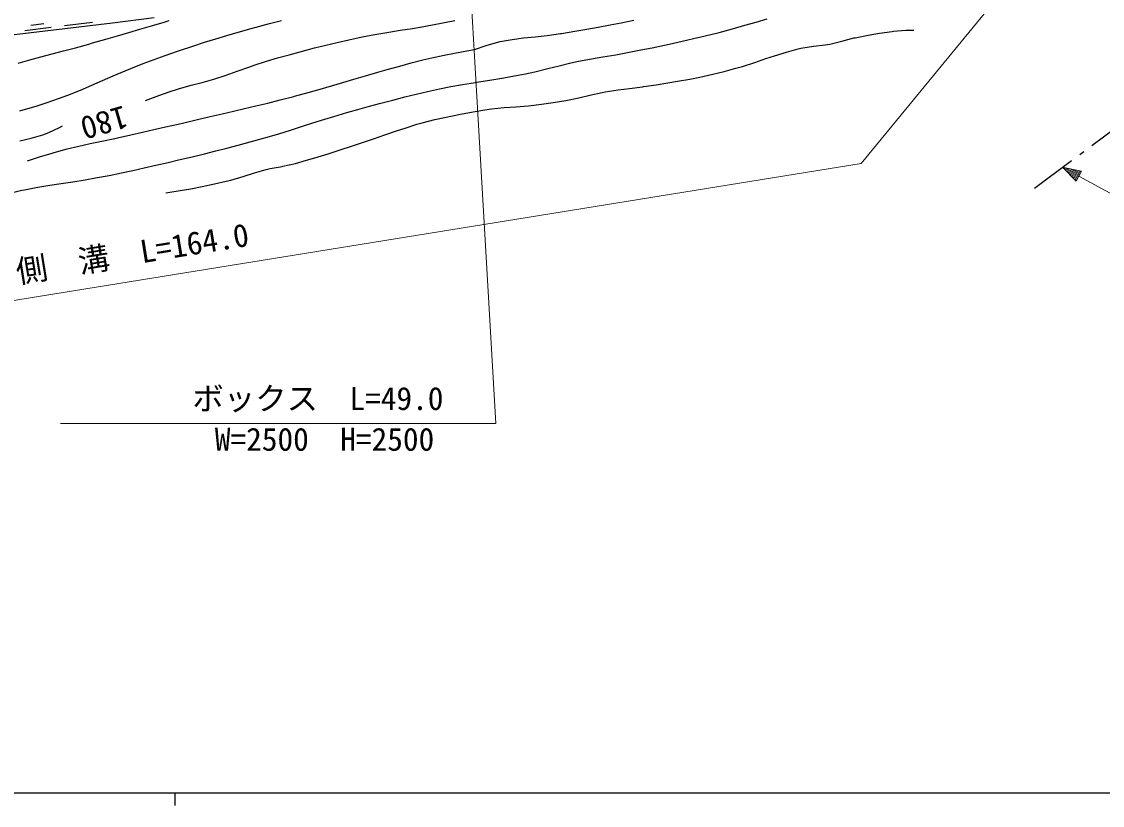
# Model space of a CAD drawing. Units: millimetres, scale not verified. Extents: x 40000 to 680000, y 20000 to 380000.
# Drawn here: x 155808 to 241820, y 204000 to 266428 of the extents above; entities that cross this region are included whole.
import ezdxf
from ezdxf.enums import TextEntityAlignment as Align

# ---------------------------------------------------------------- set-up
doc = ezdxf.new("R2010")
doc.units = ezdxf.units.MM
doc.header["$LTSCALE"] = 1000
for name, color, linetype, lineweight in [('M-BGD', 7, 'Continuous', 25), ('M-STR-HTXT', 7, 'Continuous', 13), ('M-TTL-BAND', 7, 'Continuous', 25)]:
    doc.layers.add(name, color=color, linetype=linetype, lineweight=lineweight)
doc.styles.add('ＭＳ ゴシック', font='')
doc.styles.get('ＭＳ ゴシック').set_extended_font_data('MS Gothic')

msp = doc.modelspace()

# ---------------------------------------------------------------- linework, layer by layer
at = {"layer": 'M-BGD'}
for p, q in [((163052, 266333), (166354, 266757)), ((153823, 265233), (163052, 266333)), ((158157, 265960), (156055, 265704)), ((157589, 266247), (156538, 266119)), ((161462, 266363), (159220, 266090)), ((240978, 256570), (244992, 259552)), ((240015, 255854), (240336, 256093)), ((236408, 253174), (239373, 255377))]:
    msp.add_line(p, q, dxfattribs=at)
for points in [[(192008, 261592), (193234, 261790), (194185, 261948), (195021, 262099), (195899, 262274), (196665, 262439), (197689, 262682), (198586, 262917), (199517, 263149), (200136, 263285), (201156, 263475), (202067, 263618), (203088, 263791), (203099, 263793), (204152, 263990), (205078, 264168), (205985, 264350), (206980, 264562), (207333, 264640), (208374, 264869), (209289, 265073), (210196, 265287), (211213, 265545), (211312, 265571), (212382, 265860), (213353, 266132), (214259, 266393), (215139, 266650)], [(155531, 263124), (156452, 263378), (157342, 263616), (158228, 263851), (159140, 264092), (160105, 264352), (161152, 264642), (161443, 264725), (162500, 265026), (163450, 265300), (164340, 265560), (165222, 265819), (166144, 266091), (167155, 266389), (167539, 266503)], [(155673, 259311), (155940, 259391), (156953, 259699), (157839, 259982), (158735, 260294), (159496, 260576), (160507, 260975), (161397, 261353), (162236, 261725), (163093, 262105), (164038, 262507), (164491, 262693), (165484, 263086), (166361, 263419), (167236, 263735), (168219, 264075), (168386, 264132), (169428, 264483), (170367, 264789), (171253, 265068), (172132, 265332), (173054, 265598), (174067, 265881), (174482, 265995), (175541, 266275), (176495, 266511)], [(165677, 260153), (166740, 260555), (167552, 260842), (168301, 261084), (169295, 261366), (170190, 261591), (171095, 261846), (172092, 262172), (172964, 262480), (173886, 262804), (174313, 262947), (175298, 263264), (176183, 263532), (177107, 263793), (178164, 264083), (179114, 264335), (180011, 264561), (180908, 264774), (181859, 264986), (182917, 265209), (183033, 265233), (184088, 265435), (185023, 265592), (185932, 265734), (186911, 265890), (187521, 265995), (188499, 266170), (189341, 266329), (190274, 266517)], [(191839, 264217), (192777, 264531), (192855, 264555), (193899, 264835), (194850, 265014), (195758, 265131), (196670, 265221), (197634, 265323), (198699, 265473), (198781, 265487), (199846, 265666), (200787, 265826), (201691, 265985), (202645, 266162), (203523, 266333), (204528, 266545)], [(167285, 252787), (168423, 252972), (169271, 253120), (170164, 253295), (171158, 253495), (172084, 253707), (172450, 253803), (173452, 254097), (174331, 254378), (175283, 254656), (175583, 254734), (176556, 254894), (176599, 254903), (177596, 255139), (178493, 255388), (179139, 255581), (180199, 255906), (181160, 256213), (182057, 256510), (182926, 256804), (183800, 257103), (184717, 257415), (185710, 257747), (186335, 257951), (187268, 258251), (187690, 258375), (188698, 258635), (189600, 258827), (190596, 259023), (190738, 259052), (191739, 259249), (192665, 259402), (193193, 259475), (194223, 259580), (195143, 259641), (196157, 259729), (197187, 259851), (198102, 259980), (199120, 260153), (200141, 260363), (201037, 260577), (202015, 260786), (202253, 260830), (203280, 260991), (204195, 261107), (205209, 261240), (205301, 261253), (206319, 261403), (207236, 261545), (208010, 261677), (208987, 261849), (209788, 262015), (210814, 262247), (211715, 262462), (212651, 262711), (213175, 262862), (214150, 263178), (215026, 263486), (215715, 263709), (216679, 264004), (217611, 264252), (217831, 264301), (218825, 264459), (219764, 264575), (220117, 264640), (221090, 264878), (222038, 265123), (222149, 265148), (223168, 265360), (224078, 265517), (225090, 265644), (225197, 265656), (226172, 265733), (226552, 265741), (226806, 265741)], [(156279, 255327), (157308, 255674), (158160, 255934), (158395, 256004), (159438, 256295), (160372, 256520), (161268, 256713), (162197, 256904), (163229, 257127), (163433, 257173), (164495, 257414), (165440, 257626), (166336, 257827), (167251, 258035), (168254, 258265), (168725, 258375), (169814, 258628), (170818, 258860), (171760, 259078), (172665, 259288), (173556, 259497), (174457, 259714), (175393, 259944), (176387, 260195), (177465, 260474), (177530, 260491), (178602, 260780), (179574, 261054), (180482, 261320), (181361, 261582), (182245, 261847), (183170, 262120), (184169, 262406), (184896, 262608), (185915, 262889), (186811, 263134), (187735, 263370), (188452, 263539), (189425, 263756), (190259, 263926), (191253, 264111), (191839, 264217)], [(154858, 252763), (155837, 253000), (156025, 253041), (157095, 253250), (158055, 253409), (158965, 253542), (159883, 253673), (160868, 253826), (161697, 253972), (162781, 254179), (163756, 254375), (164669, 254569), (165564, 254769), (166484, 254981), (167474, 255215), (168301, 255411), (169378, 255668), (170353, 255903), (171265, 256128), (172152, 256353), (173055, 256589), (174010, 256847), (175056, 257137), (175244, 257189), (176291, 257495), (177220, 257785), (178095, 258070), (178979, 258359), (179936, 258662), (180663, 258883), (181680, 259180), (182576, 259433), (183489, 259681), (184303, 259899), (185359, 260181), (186304, 260432), (187197, 260661), (188098, 260874), (189067, 261080), (189976, 261253), (190899, 261420), (191924, 261580), (192008, 261592)], [(155679, 256937), (156577, 257134), (157496, 257404), (157974, 257593), (158834, 257992), (159073, 258121)]]:
    msp.add_lwpolyline(points, dxfattribs=at)
at = {"layer": 'M-STR-HTXT'}
for p, q in [((238634, 254828), (239737, 253716)), ((238634, 254828), (240166, 254507)), ((238634, 254828), (239952, 254111)), ((239909, 254032), (238854, 254606)), ((239995, 254191), (238940, 254764)), ((239247, 254699), (240038, 254270)), ((240080, 254349), (239553, 254635)), ((239075, 254383), (239866, 253953)), ((239823, 253874), (239295, 254161)), ((239516, 253938), (239780, 253795)), ((239737, 253716), (240166, 254507)), ((239860, 254571), (240123, 254428))]:
    msp.add_line(p, q, dxfattribs=at)
for points in [[(87541, 233286), (222632, 255122), (248581, 286750), (230496, 340727)], [(158906, 234423), (193559, 234423), (189916, 297036)], [(239952, 254111), (277102, 233915), (308209, 228302), (380024, 263732)]]:
    msp.add_lwpolyline(points, dxfattribs=at)
at = {"layer": 'M-TTL-BAND'}
for p, q in [((40000, 205000), (579000, 205000)), ((168000, 205000), (168000, 204000))]:
    msp.add_line(p, q, dxfattribs=at)

# ---------------------------------------------------------------- texts
at = {"layer": 'M-BGD', "style": 'ＭＳ ゴシック'}
msp.add_text('180', height=1833, rotation=196.014, dxfattribs=at).set_placement((161973, 259779), align=Align.BOTTOM_CENTER)
at = {"layer": 'M-STR-HTXT', "style": 'ＭＳ ゴシック'}
msp.add_text('側\u3000溝\u3000L=164.0', height=1833, rotation=9.224, dxfattribs=at).set_placement((164855, 246539), align=Align.BOTTOM_CENTER)
for s, p in [('ボックス\u3000L=49.0', (179388, 234943)), ('W=2500\u3000H=2500', (179915, 231697))]:
    msp.add_text(s, height=1833, dxfattribs=at).set_placement(p, align=Align.BOTTOM_CENTER)

doc.saveas('drawing.dxf')
